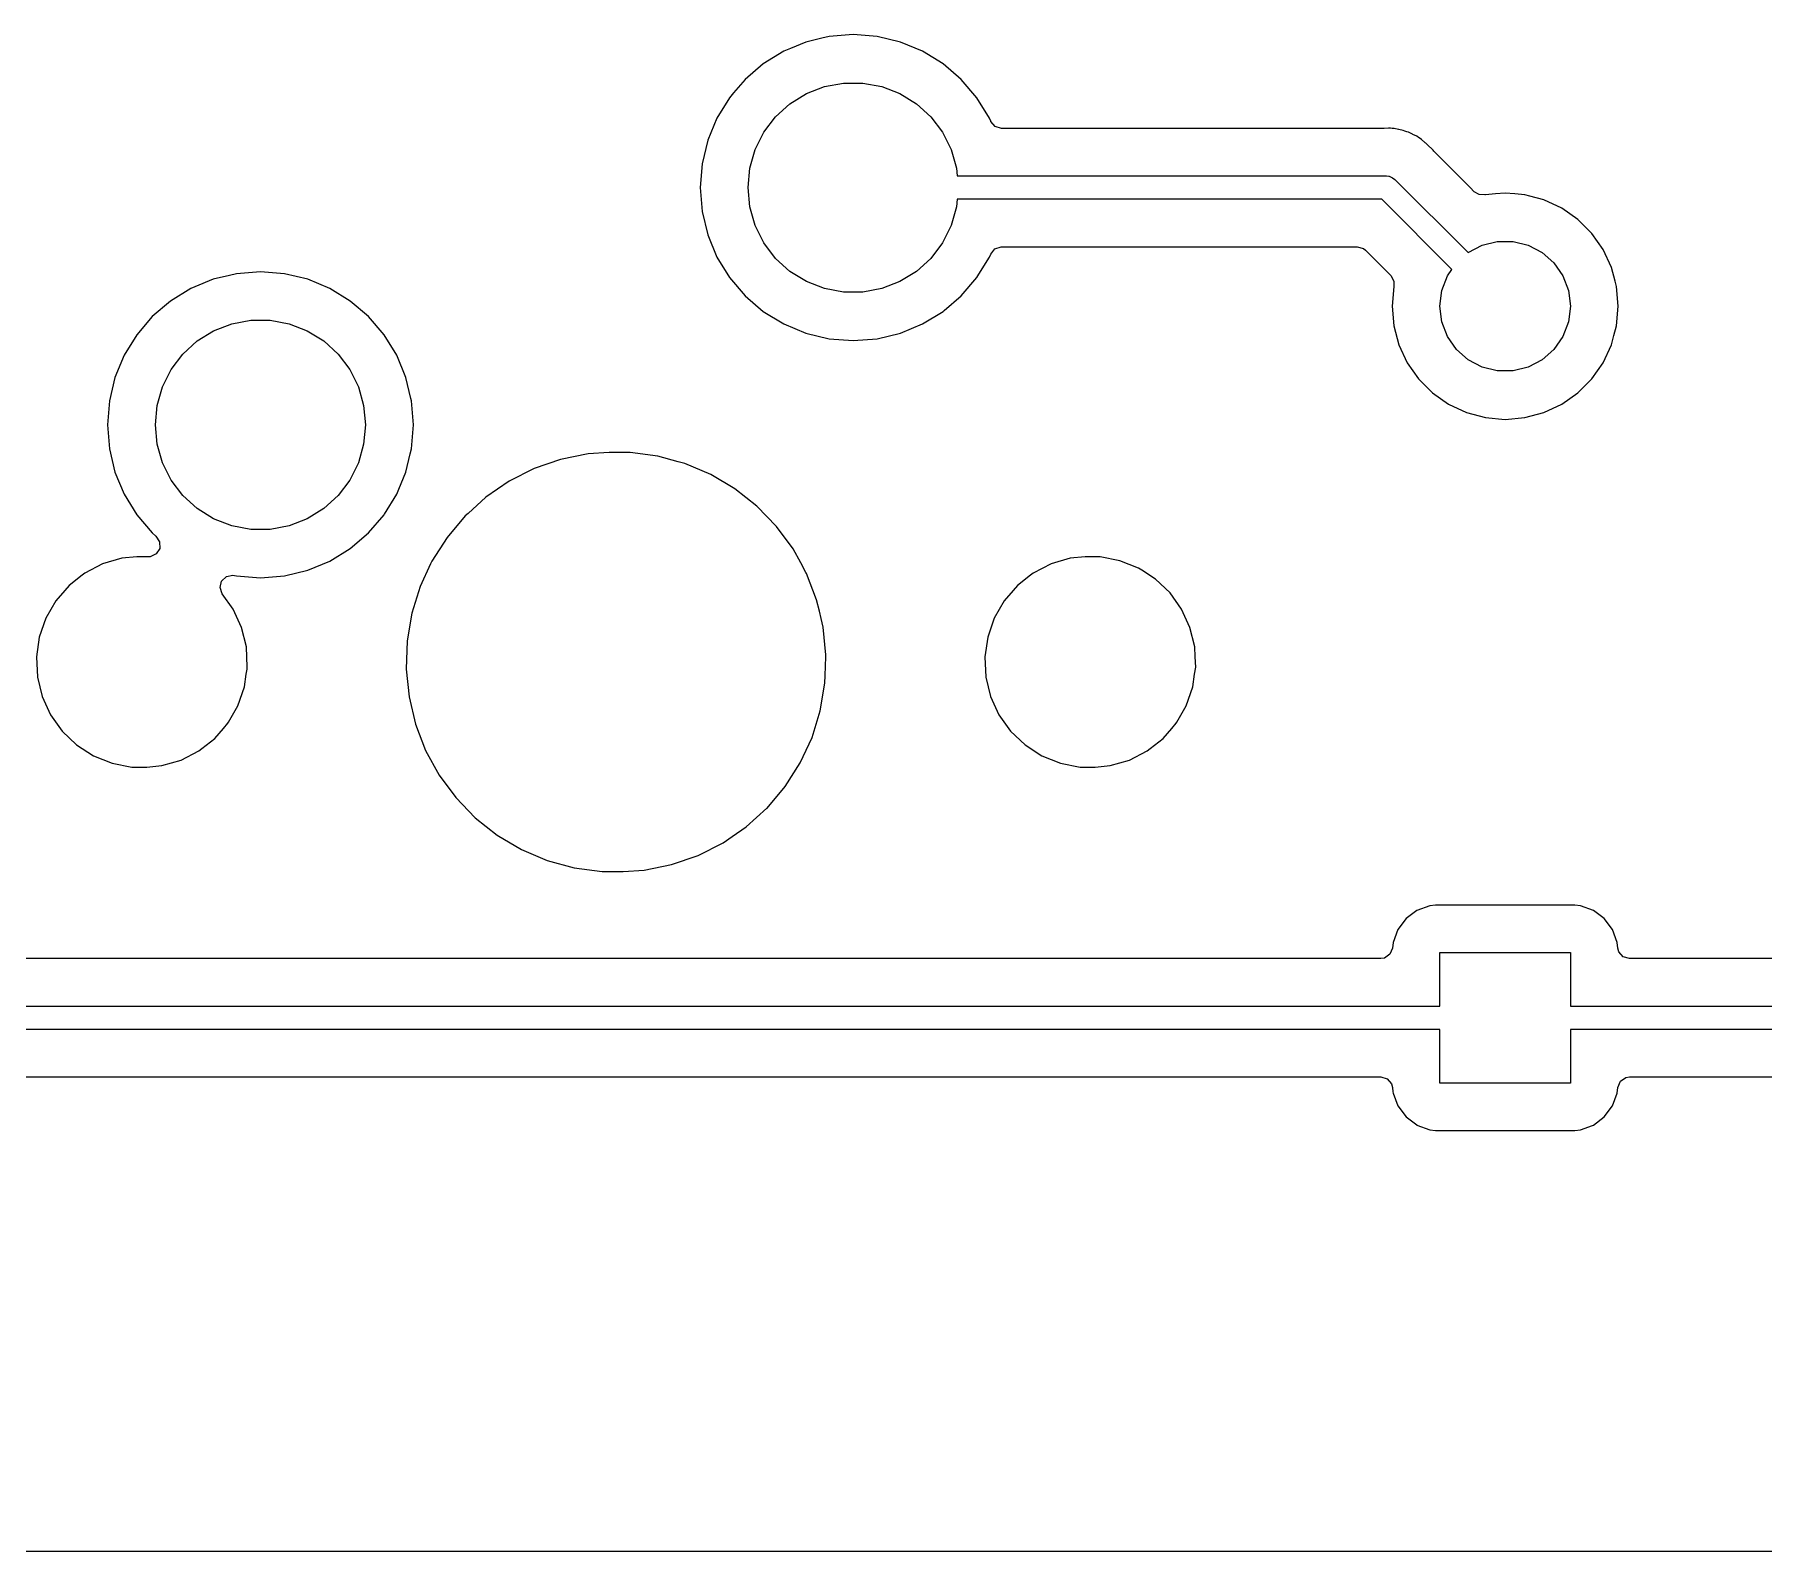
# Model space of a CAD drawing. Extents: x -140 to 29, y -83 to 10.
# Drawn here: x -34.8 to -16.28, y -66.67 to -50.43 of the extents above; entities that cross this region are included whole.
import ezdxf

# ---------------------------------------------------------------- set-up
doc = ezdxf.new("R2010")
doc.units = 0
doc.layers.add('BLACK', color=7, linetype='CONTINUOUS')

msp = doc.modelspace()

# ---------------------------------------------------------------- linework, layer by layer
at = {"layer": 'BLACK', "linetype": 'CONTINUOUS'}
for p, q in [((-26.5413, -50.5116), (-26.7061, -50.5799)), ((-26.3703, -50.4706), (-26.5413, -50.5116)), ((-26.2913, -50.4516), (-26.3703, -50.4706)), ((-26.035, -50.4314), (-26.2913, -50.4516)), ((-25.7787, -50.4516), (-26.035, -50.4314)), ((-26.035, -50.4314), (-26.035, -50.4314)), ((-25.5287, -50.5116), (-25.7787, -50.4516)), ((-25.2911, -50.61), (-25.5287, -50.5116)), ((-26.9981, -50.7444), (-27.1936, -50.9114)), ((-26.7789, -50.61), (-26.9981, -50.7444)), ((-26.9981, -50.7444), (-26.9981, -50.7444)), ((-26.9981, -50.7444), (-26.9981, -50.7444)), ((-26.7061, -50.5799), (-26.7789, -50.61)), ((-25.0719, -50.7444), (-25.2911, -50.61)), ((-24.8764, -50.9114), (-25.0719, -50.7444)), ((-25.0719, -50.7444), (-25.0719, -50.7444)), ((-27.1936, -50.9114), (-27.3176, -51.0566)), ((-24.7094, -51.1069), (-24.8764, -50.9114)), ((-27.3606, -51.1069), (-27.495, -51.3261)), ((-27.3176, -51.0566), (-27.3606, -51.1069)), ((-26.713, -51.1722), (-26.5365, -51.0629)), ((-26.5365, -51.0629), (-26.3429, -50.9879)), ((-26.3429, -50.9879), (-26.1388, -50.9498)), ((-26.1388, -50.9498), (-25.9312, -50.9498)), ((-25.9312, -50.9498), (-25.7271, -50.9879)), ((-25.7271, -50.9879), (-25.5335, -51.0629)), ((-25.5335, -51.0629), (-25.357, -51.1722)), ((-24.575, -51.3261), (-24.7094, -51.1069)), ((-24.7094, -51.1069), (-24.7094, -51.1069)), ((-26.8664, -51.3121), (-26.713, -51.1722)), ((-25.357, -51.1722), (-25.2036, -51.3121)), ((-27.495, -51.3261), (-27.5934, -51.5637)), ((-27.084, -51.6636), (-26.9915, -51.4778)), ((-26.9915, -51.4778), (-26.8664, -51.3121)), ((-25.2036, -51.3121), (-25.0785, -51.4778)), ((-25.0785, -51.4778), (-24.986, -51.6636)), ((-24.5615, -51.3587), (-24.575, -51.3261)), ((-24.5597, -51.3628), (-24.5615, -51.3587)), ((-24.5132, -51.4165), (-24.5597, -51.3628)), ((-24.4451, -51.4365), (-24.5132, -51.4165)), ((-20.3529, -51.4365), (-24.4451, -51.4365)), ((-20.3469, -51.4362), (-20.3529, -51.4365)), ((-20.2999, -51.4318), (-20.3469, -51.4362)), ((-20.2799, -51.4349), (-20.2999, -51.4318)), ((-20.2999, -51.4318), (-20.2999, -51.4318)), ((-20.2602, -51.4365), (-20.2799, -51.4349)), ((-20.24, -51.4365), (-20.2602, -51.4365)), ((-20.1943, -51.4482), (-20.24, -51.4365)), ((-20.24, -51.4365), (-20.24, -51.4365)), ((-20.1885, -51.4494), (-20.1943, -51.4482)), ((-20.1419, -51.4568), (-20.1885, -51.4494)), ((-20.1233, -51.4649), (-20.1419, -51.4568)), ((-20.1046, -51.4713), (-20.1233, -51.4649)), ((-20.0849, -51.4763), (-20.1046, -51.4713)), ((-20.0436, -51.499), (-20.0849, -51.4763)), ((-20.0849, -51.4763), (-20.0849, -51.4763)), ((-27.5934, -51.5637), (-27.6534, -51.8137)), ((-27.1408, -51.8633), (-27.084, -51.6636)), ((-24.986, -51.6636), (-24.9292, -51.8633)), ((-20.0383, -51.5016), (-20.0436, -51.499)), ((-19.995, -51.5204), (-20.0383, -51.5016)), ((-19.9789, -51.5328), (-19.995, -51.5204)), ((-19.9624, -51.5437), (-19.9789, -51.5328)), ((-19.9447, -51.5534), (-19.9624, -51.5437)), ((-19.9103, -51.5857), (-19.9447, -51.5534)), ((-19.9447, -51.5534), (-19.9447, -51.5534)), ((-19.9058, -51.5896), (-19.9103, -51.5857)), ((-19.9002, -51.5939), (-19.9058, -51.5896)), ((-19.8791, -51.615), (-19.9002, -51.5939)), ((-19.828, -51.663), (-19.8791, -51.615)), ((-19.8229, -51.6691), (-19.828, -51.663)), ((-19.8227, -51.6689), (-19.8229, -51.6691)), ((-19.8128, -51.6813), (-19.8227, -51.6689)), ((-27.6534, -51.8137), (-27.6736, -52.07)), ((-19.4241, -52.07), (-19.8128, -51.6813)), ((-27.16, -52.07), (-27.1408, -51.8633)), ((-24.9292, -51.8633), (-24.9216, -51.945)), ((-24.9216, -51.945), (-20.32, -51.945)), ((-20.32, -51.945), (-20.2979, -51.9482)), ((-20.2979, -51.9482), (-20.2934, -51.9479)), ((-20.2934, -51.9479), (-20.291, -51.9492)), ((-20.291, -51.9492), (-20.2848, -51.9501)), ((-20.2848, -51.9501), (-20.2588, -51.9668)), ((-20.2588, -51.9668), (-20.2316, -51.9816)), ((-20.2316, -51.9816), (-19.4475, -52.7657)), ((-27.6736, -52.07), (-27.6534, -52.3263)), ((-27.1408, -52.2767), (-27.16, -52.07)), ((-24.9216, -52.195), (-24.9292, -52.2767)), ((-20.3718, -52.195), (-24.9216, -52.195)), ((-19.6207, -52.9461), (-20.3718, -52.195)), ((-19.3804, -52.1137), (-19.4241, -52.07)), ((-19.3297, -52.1446), (-19.3804, -52.1137)), ((-19.2661, -52.1462), (-19.3297, -52.1446)), ((-19.2658, -52.1478), (-19.2661, -52.1462)), ((-19.2604, -52.1468), (-19.2658, -52.1478)), ((-19.1552, -52.1376), (-19.2604, -52.1468)), ((-19.05, -52.1284), (-19.1552, -52.1376)), ((-18.9448, -52.1376), (-19.05, -52.1284)), ((-19.05, -52.1284), (-19.05, -52.1284)), ((-18.8396, -52.1468), (-18.9448, -52.1376)), ((-18.7849, -52.1614), (-18.8396, -52.1468)), ((-18.6356, -52.2015), (-18.7849, -52.1614)), ((-18.4442, -52.2907), (-18.6356, -52.2015)), ((-18.6356, -52.2015), (-18.6356, -52.2015)), ((-27.6534, -52.3263), (-27.5934, -52.5763)), ((-27.084, -52.4764), (-27.1408, -52.2767)), ((-24.9292, -52.2767), (-24.986, -52.4764)), ((-18.2712, -52.4118), (-18.4442, -52.2907)), ((-18.1218, -52.5612), (-18.2712, -52.4118)), ((-27.5934, -52.5763), (-27.495, -52.8139)), ((-26.9915, -52.6622), (-27.084, -52.4764)), ((-24.986, -52.4764), (-25.0785, -52.6622)), ((-18.0007, -52.7342), (-18.1218, -52.5612)), ((-18.1218, -52.5612), (-18.1218, -52.5612)), ((-26.8664, -52.8279), (-26.9915, -52.6622)), ((-25.0785, -52.6622), (-25.2036, -52.8279)), ((-24.575, -52.8139), (-24.5615, -52.7813)), ((-24.5615, -52.7813), (-24.517, -52.726)), ((-24.517, -52.726), (-24.4496, -52.7036)), ((-24.4496, -52.7036), (-24.4451, -52.7035)), ((-24.4451, -52.7035), (-20.6346, -52.7035)), ((-20.6346, -52.7035), (-20.5665, -52.7235)), ((-20.5665, -52.7235), (-20.5455, -52.7404)), ((-20.5455, -52.7404), (-20.2763, -53.0096)), ((-19.4475, -52.7657), (-19.4468, -52.7651)), ((-19.4468, -52.7651), (-19.2977, -52.6869)), ((-19.2977, -52.6869), (-19.1342, -52.6466)), ((-19.1342, -52.6466), (-18.9658, -52.6466)), ((-18.9658, -52.6466), (-18.8023, -52.6869)), ((-18.8023, -52.6869), (-18.6532, -52.7651)), ((-18.6532, -52.7651), (-18.5272, -52.8768)), ((-17.9115, -52.9256), (-18.0007, -52.7342)), ((-27.495, -52.8139), (-27.3606, -53.0331)), ((-26.713, -52.9678), (-26.8664, -52.8279)), ((-26.5365, -53.0771), (-26.713, -52.9678)), ((-25.357, -52.9678), (-25.5335, -53.0771)), ((-25.2036, -52.8279), (-25.357, -52.9678)), ((-24.6882, -52.9985), (-24.575, -52.8139)), ((-19.6685, -53.0154), (-19.6207, -52.9461)), ((-18.5272, -52.8768), (-18.4315, -53.0154)), ((-17.8722, -53.0719), (-17.9115, -52.9256)), ((-17.9115, -52.9256), (-17.9115, -52.9256)), ((-33.1289, -53.15), (-33.3481, -53.2844)), ((-33.0865, -53.1325), (-33.1289, -53.15)), ((-32.8913, -53.0516), (-33.0865, -53.1325)), ((-32.7163, -53.0096), (-32.8913, -53.0516)), ((-32.6413, -52.9916), (-32.7163, -53.0096)), ((-32.385, -52.9714), (-32.6413, -52.9916)), ((-32.1287, -52.9916), (-32.385, -52.9714)), ((-31.8787, -53.0516), (-32.1287, -52.9916)), ((-31.6411, -53.15), (-31.8787, -53.0516)), ((-31.4219, -53.2844), (-31.6411, -53.15)), ((-27.3606, -53.0331), (-27.1936, -53.2286)), ((-26.3429, -53.1521), (-26.5365, -53.0771)), ((-26.1388, -53.1902), (-26.3429, -53.1521)), ((-25.7271, -53.1521), (-25.9312, -53.1902)), ((-25.5335, -53.0771), (-25.7271, -53.1521)), ((-24.8764, -53.2286), (-24.7094, -53.0331)), ((-24.7094, -53.0331), (-24.6882, -52.9985)), ((-24.7094, -53.0331), (-24.7094, -53.0331)), ((-20.2763, -53.0096), (-20.2423, -53.0719)), ((-20.2432, -53.1296), (-20.2616, -53.34)), ((-20.2423, -53.0719), (-20.2435, -53.124)), ((-20.2435, -53.124), (-20.2422, -53.1242)), ((-20.2422, -53.1242), (-20.2432, -53.1296)), ((-20.2432, -53.1296), (-20.2432, -53.1296)), ((-19.7282, -53.1728), (-19.6685, -53.0154)), ((-18.4315, -53.0154), (-18.3718, -53.1728)), ((-17.8568, -53.1296), (-17.8722, -53.0719)), ((-17.8384, -53.34), (-17.8568, -53.1296)), ((-33.3481, -53.2844), (-33.5436, -53.4514)), ((-33.3481, -53.2844), (-33.3481, -53.2844)), ((-33.3481, -53.2844), (-33.3481, -53.2844)), ((-31.2264, -53.4514), (-31.4219, -53.2844)), ((-31.4219, -53.2844), (-31.4219, -53.2844)), ((-27.1936, -53.2286), (-26.9981, -53.3956)), ((-25.9312, -53.1902), (-26.1388, -53.1902)), ((-25.0614, -53.3866), (-24.8764, -53.2286)), ((-20.2616, -53.34), (-20.2432, -53.5504)), ((-19.7485, -53.34), (-19.7282, -53.1728)), ((-19.7282, -53.5072), (-19.7485, -53.34)), ((-18.3718, -53.1728), (-18.3515, -53.34)), ((-18.3515, -53.34), (-18.3718, -53.5072)), ((-17.8568, -53.5504), (-17.8384, -53.34)), ((-33.5436, -53.4514), (-33.7106, -53.6469)), ((-32.6929, -53.5279), (-32.4888, -53.4898)), ((-32.4888, -53.4898), (-32.2812, -53.4898)), ((-32.2812, -53.4898), (-32.0771, -53.5279)), ((-31.0594, -53.6469), (-31.2264, -53.4514)), ((-26.9981, -53.3956), (-26.7789, -53.53)), ((-25.2911, -53.53), (-25.0719, -53.3956)), ((-25.0719, -53.3956), (-25.0614, -53.3866)), ((-19.6685, -53.6646), (-19.7282, -53.5072)), ((-18.3718, -53.5072), (-18.4315, -53.6646)), ((-33.7106, -53.6469), (-33.845, -53.8661)), ((-33.7106, -53.6469), (-33.7106, -53.6469)), ((-33.063, -53.7122), (-32.8865, -53.6029)), ((-32.8865, -53.6029), (-32.6929, -53.5279)), ((-32.0771, -53.5279), (-31.8835, -53.6029)), ((-31.8835, -53.6029), (-31.707, -53.7122)), ((-30.925, -53.8661), (-31.0594, -53.6469)), ((-31.0594, -53.6469), (-31.0594, -53.6469)), ((-26.7789, -53.53), (-26.5413, -53.6284)), ((-26.5413, -53.6284), (-26.2913, -53.6884)), ((-26.2913, -53.6884), (-26.035, -53.7086)), ((-26.035, -53.7086), (-25.7787, -53.6884)), ((-25.7787, -53.6884), (-25.5287, -53.6284)), ((-25.5287, -53.6284), (-25.2911, -53.53)), ((-20.2432, -53.5504), (-20.1885, -53.7544)), ((-19.5728, -53.8032), (-19.6685, -53.6646)), ((-18.4315, -53.6646), (-18.5272, -53.8032)), ((-17.9115, -53.7544), (-17.8841, -53.6522)), ((-17.8841, -53.6522), (-17.8568, -53.5504)), ((-33.845, -53.8661), (-33.9434, -54.1037)), ((-33.3415, -54.0178), (-33.2164, -53.8521)), ((-33.2164, -53.8521), (-33.063, -53.7122)), ((-31.707, -53.7122), (-31.5536, -53.8521)), ((-31.5536, -53.8521), (-31.4285, -54.0178)), ((-30.8266, -54.1037), (-30.925, -53.8661)), ((-20.1885, -53.7544), (-20.0993, -53.9458)), ((-19.4468, -53.9149), (-19.5728, -53.8032)), ((-18.5272, -53.8032), (-18.6532, -53.9149)), ((-18.0007, -53.9458), (-17.9115, -53.7544)), ((-17.9115, -53.7544), (-17.9115, -53.7544)), ((-33.434, -54.2036), (-33.3415, -54.0178)), ((-31.4285, -54.0178), (-31.336, -54.2036)), ((-20.0993, -53.9458), (-19.9781, -54.1188)), ((-19.2977, -53.9931), (-19.4468, -53.9149)), ((-19.1342, -54.0334), (-19.2977, -53.9931)), ((-18.9658, -54.0334), (-19.1342, -54.0334)), ((-18.8023, -53.9931), (-18.9658, -54.0334)), ((-18.6532, -53.9149), (-18.8023, -53.9931)), ((-18.1217, -54.1185), (-18.0007, -53.9458)), ((-33.9434, -54.1037), (-34.0034, -54.3537)), ((-33.4908, -54.4033), (-33.434, -54.2036)), ((-31.336, -54.2036), (-31.2792, -54.4033)), ((-30.7727, -54.3284), (-30.8266, -54.1037)), ((-19.9781, -54.1188), (-19.8288, -54.2681)), ((-18.2712, -54.2681), (-18.1219, -54.1188)), ((-18.1219, -54.1188), (-18.1217, -54.1185)), ((-34.0034, -54.3537), (-34.0236, -54.61)), ((-33.51, -54.61), (-33.4908, -54.4033)), ((-31.2792, -54.4033), (-31.26, -54.61)), ((-30.7666, -54.3537), (-30.7727, -54.3284)), ((-30.7464, -54.61), (-30.7666, -54.3537)), ((-19.8288, -54.2681), (-19.6558, -54.3893)), ((-19.6558, -54.3893), (-19.4644, -54.4785)), ((-18.6356, -54.4785), (-18.4442, -54.3893)), ((-18.4442, -54.3893), (-18.2712, -54.2681)), ((-34.0236, -54.61), (-34.0034, -54.8663)), ((-33.4908, -54.8167), (-33.51, -54.61)), ((-31.26, -54.61), (-31.2792, -54.8167)), ((-30.7666, -54.8663), (-30.7464, -54.61)), ((-19.4644, -54.4785), (-19.2604, -54.5332)), ((-19.2604, -54.5332), (-19.05, -54.5516)), ((-19.05, -54.5516), (-18.8396, -54.5332)), ((-18.8396, -54.5332), (-18.6356, -54.4785)), ((-33.434, -55.0164), (-33.4908, -54.8167)), ((-31.2792, -54.8167), (-31.336, -55.0164)), ((-34.0034, -54.8663), (-33.9434, -55.1163)), ((-30.8266, -55.1163), (-30.7797, -54.9206)), ((-30.7797, -54.9206), (-30.7666, -54.8663)), ((-29.1693, -54.9805), (-29.4531, -55.0791)), ((-28.8748, -54.9206), (-29.1693, -54.9805)), ((-29.1693, -54.9805), (-29.1693, -54.9805)), ((-28.65, -54.9056), (-28.8748, -54.9206)), ((-28.8748, -54.9206), (-28.8748, -54.9206)), ((-28.8748, -54.9206), (-28.8748, -54.9206)), ((-28.4248, -54.9056), (-28.65, -54.9056)), ((-28.1269, -54.9457), (-28.4248, -54.9056)), ((-27.9084, -55.0055), (-28.1269, -54.9457)), ((-28.1269, -54.9457), (-28.1269, -54.9457)), ((-28.1269, -54.9457), (-28.1269, -54.9457)), ((-27.8371, -55.025), (-27.9084, -55.0055)), ((-33.9434, -55.1163), (-33.845, -55.3539)), ((-33.3415, -55.2022), (-33.434, -55.0164)), ((-31.336, -55.0164), (-31.4285, -55.2022)), ((-30.9028, -55.3002), (-30.8266, -55.1163)), ((-29.4531, -55.0791), (-29.7213, -55.2146)), ((-27.5605, -55.1423), (-27.8371, -55.025)), ((-27.5605, -55.1424), (-27.5605, -55.1423)), ((-27.5605, -55.1423), (-27.5605, -55.1423)), ((-27.3019, -55.2955), (-27.5605, -55.1424)), ((-33.845, -55.3539), (-33.7106, -55.5731)), ((-33.2164, -55.3679), (-33.3415, -55.2022)), ((-33.063, -55.5078), (-33.2164, -55.3679)), ((-31.5536, -55.3679), (-31.707, -55.5078)), ((-31.4285, -55.2022), (-31.5536, -55.3679)), ((-31.0556, -55.5669), (-30.925, -55.3539)), ((-30.925, -55.3539), (-30.9028, -55.3002)), ((-29.7213, -55.2146), (-29.9691, -55.3846)), ((-27.0661, -55.4817), (-27.3019, -55.2955)), ((-27.3019, -55.2955), (-27.3019, -55.2955)), ((-32.8865, -55.6171), (-33.063, -55.5078)), ((-31.707, -55.5078), (-31.8835, -55.6171)), ((-30.1611, -55.5583), (-30.1919, -55.5862)), ((-29.9691, -55.3847), (-30.1611, -55.5583)), ((-29.9691, -55.3846), (-29.9691, -55.3847)), ((-29.9691, -55.3847), (-29.9691, -55.3847)), ((-26.8572, -55.6977), (-27.0661, -55.4817)), ((-27.0661, -55.4817), (-27.0661, -55.4817)), ((-33.7106, -55.5731), (-33.5436, -55.7686)), ((-32.6929, -55.6921), (-32.8865, -55.6171)), ((-32.4888, -55.7302), (-32.6929, -55.6921)), ((-32.2812, -55.7302), (-32.4888, -55.7302)), ((-32.0771, -55.6921), (-32.2812, -55.7302)), ((-31.8835, -55.6171), (-32.0771, -55.6921)), ((-31.2264, -55.7686), (-31.0594, -55.5731)), ((-31.0594, -55.5731), (-31.0556, -55.5669)), ((-31.0594, -55.5731), (-31.0594, -55.5731)), ((-30.1919, -55.5862), (-30.3859, -55.8157)), ((-30.1919, -55.5862), (-30.1919, -55.5862)), ((-26.679, -55.9396), (-26.8572, -55.6977)), ((-33.5436, -55.7686), (-33.5038, -55.8027)), ((-33.5038, -55.8027), (-33.4649, -55.8621)), ((-33.4644, -55.9331), (-33.5024, -55.9931)), ((-33.4649, -55.8621), (-33.4644, -55.9331)), ((-31.4219, -55.9356), (-31.2264, -55.7686)), ((-30.3859, -55.8157), (-30.5476, -56.069)), ((-30.3859, -55.8157), (-30.3859, -55.8157)), ((-34.0752, -56.1004), (-34.2663, -56.1989)), ((-33.869, -56.0398), (-34.0752, -56.1004)), ((-33.7086, -56.0245), (-33.869, -56.0398)), ((-33.869, -56.0398), (-33.869, -56.0398)), ((-33.869, -56.0398), (-33.869, -56.0398)), ((-33.869, -56.0398), (-33.869, -56.0398)), ((-33.869, -56.0398), (-33.869, -56.0398)), ((-33.5856, -56.0245), (-33.7086, -56.0245)), ((-33.5668, -56.0231), (-33.5856, -56.0245)), ((-33.5024, -55.9931), (-33.5668, -56.0231)), ((-31.8787, -56.1684), (-31.6411, -56.07)), ((-31.6411, -56.07), (-31.4219, -55.9356)), ((-31.4219, -55.9356), (-31.4219, -55.9356)), ((-30.5622, -56.1004), (-30.6741, -56.3415)), ((-30.5476, -56.069), (-30.5622, -56.1004)), ((-30.5476, -56.069), (-30.5476, -56.069)), ((-30.5476, -56.069), (-30.5476, -56.069)), ((-26.5969, -56.0894), (-26.679, -55.9396)), ((-26.5408, -56.1918), (-26.5969, -56.0894)), ((-23.9152, -56.1004), (-24.1063, -56.1989)), ((-23.709, -56.0398), (-23.9152, -56.1004)), ((-23.5486, -56.0245), (-23.709, -56.0398)), ((-23.709, -56.0398), (-23.709, -56.0398)), ((-23.709, -56.0398), (-23.709, -56.0398)), ((-23.709, -56.0398), (-23.709, -56.0398)), ((-23.709, -56.0398), (-23.709, -56.0398)), ((-23.3875, -56.0245), (-23.5486, -56.0245)), ((-23.5486, -56.0245), (-23.5486, -56.0245)), ((-23.1765, -56.0652), (-23.3875, -56.0245)), ((-23.3875, -56.0245), (-23.3875, -56.0245)), ((-22.9794, -56.1441), (-23.1765, -56.0652)), ((-34.2939, -56.2206), (-34.4352, -56.3317)), ((-34.2663, -56.1989), (-34.2939, -56.2206)), ((-32.817, -56.352), (-32.8003, -56.283)), ((-32.8003, -56.283), (-32.7489, -56.234)), ((-32.7489, -56.234), (-32.6792, -56.2206)), ((-32.6792, -56.2206), (-32.6617, -56.2235)), ((-32.6617, -56.2235), (-32.6413, -56.2284)), ((-32.6413, -56.2284), (-32.385, -56.2486)), ((-32.385, -56.2486), (-32.1287, -56.2284)), ((-32.1287, -56.2284), (-31.8787, -56.1684)), ((-26.5346, -56.2031), (-26.5408, -56.1918)), ((-26.4266, -56.4835), (-26.5346, -56.2031)), ((-24.1339, -56.2206), (-24.2752, -56.3317)), ((-24.1063, -56.1989), (-24.1339, -56.2206)), ((-22.9769, -56.1451), (-22.9794, -56.1441)), ((-22.9407, -56.1684), (-22.9769, -56.1451)), ((-22.7961, -56.2613), (-22.9407, -56.1684)), ((-22.6405, -56.4096), (-22.7961, -56.2613)), ((-34.4794, -56.3827), (-34.576, -56.4942)), ((-34.4352, -56.3317), (-34.4794, -56.3827)), ((-34.4352, -56.3317), (-34.4352, -56.3317)), ((-34.4352, -56.3317), (-34.4352, -56.3317)), ((-32.7938, -56.4191), (-32.817, -56.352)), ((-32.6759, -56.5847), (-32.7938, -56.4191)), ((-30.6741, -56.3415), (-30.7631, -56.6285)), ((-30.6741, -56.3415), (-30.6741, -56.3415)), ((-30.6741, -56.3415), (-30.6741, -56.3415)), ((-26.3973, -56.6065), (-26.4266, -56.4835)), ((-24.3194, -56.3827), (-24.416, -56.4942)), ((-24.2752, -56.3317), (-24.3194, -56.3827)), ((-24.2752, -56.3317), (-24.2752, -56.3317)), ((-24.2752, -56.3317), (-24.2752, -56.3317)), ((-22.5159, -56.5847), (-22.6405, -56.4096)), ((-22.6405, -56.4096), (-22.6405, -56.4096)), ((-34.576, -56.4942), (-34.6834, -56.6803)), ((-32.5866, -56.7802), (-32.6759, -56.5847)), ((-30.7631, -56.6285), (-30.8131, -56.9248)), ((-26.379, -56.6834), (-26.3973, -56.6065)), ((-24.416, -56.4942), (-24.5234, -56.6803)), ((-22.4266, -56.7802), (-22.5159, -56.5847)), ((-34.6834, -56.6803), (-34.7537, -56.8834)), ((-32.5359, -56.9891), (-32.5866, -56.7802)), ((-26.3569, -56.7759), (-26.379, -56.6834)), ((-26.3268, -57.0748), (-26.3569, -56.7759)), ((-24.5234, -56.6803), (-24.5938, -56.8834)), ((-22.3759, -56.9891), (-22.4266, -56.7802)), ((-34.7537, -56.8834), (-34.7843, -57.0962)), ((-32.5257, -57.2038), (-32.5359, -56.9891)), ((-32.5359, -56.9891), (-32.5359, -56.9891)), ((-30.8131, -56.9248), (-30.8232, -57.2252)), ((-24.5938, -56.8834), (-24.6243, -57.0962)), ((-22.3708, -57.0962), (-22.3759, -56.9891)), ((-22.3759, -56.9891), (-22.3759, -56.9891)), ((-34.7843, -57.0962), (-34.7741, -57.3109)), ((-32.5369, -57.2819), (-32.5287, -57.2252)), ((-32.5287, -57.2252), (-32.5257, -57.2038)), ((-30.8232, -57.2252), (-30.7931, -57.5241)), ((-26.3342, -57.2954), (-26.3275, -57.0962)), ((-26.3275, -57.0962), (-26.3268, -57.0748)), ((-26.3268, -57.0748), (-26.3268, -57.0748)), ((-26.3268, -57.0748), (-26.3268, -57.0748)), ((-26.3268, -57.0748), (-26.3268, -57.0748)), ((-24.6243, -57.0962), (-24.6141, -57.3109)), ((-22.3769, -57.2819), (-22.3657, -57.2038)), ((-22.3657, -57.2038), (-22.3708, -57.0962)), ((-34.7741, -57.3109), (-34.7234, -57.5198)), ((-32.5563, -57.4166), (-32.5561, -57.4154)), ((-32.5561, -57.4154), (-32.5369, -57.2819)), ((-26.3869, -57.6715), (-26.3369, -57.3752)), ((-26.3369, -57.3752), (-26.3342, -57.2954)), ((-26.3369, -57.3752), (-26.3369, -57.3752)), ((-24.6141, -57.3109), (-24.5634, -57.5198)), ((-22.3963, -57.4166), (-22.3961, -57.4154)), ((-22.3961, -57.4154), (-22.3769, -57.2819)), ((-34.7234, -57.5198), (-34.6341, -57.7153)), ((-32.6265, -57.6197), (-32.5563, -57.4166)), ((-30.7931, -57.5241), (-30.7234, -57.8164)), ((-24.5634, -57.5198), (-24.4741, -57.7153)), ((-22.4665, -57.6197), (-22.3963, -57.4166)), ((-34.6341, -57.7153), (-34.5095, -57.8904)), ((-32.7267, -57.7931), (-32.6266, -57.6197)), ((-32.6266, -57.6197), (-32.6265, -57.6197)), ((-26.4759, -57.9585), (-26.3869, -57.6715)), ((-24.4741, -57.7153), (-24.3495, -57.8904)), ((-22.5667, -57.7931), (-22.4666, -57.6197)), ((-22.4666, -57.6197), (-22.4665, -57.6197)), ((-34.5095, -57.8904), (-34.3539, -58.0387)), ((-33.0138, -58.0776), (-32.8748, -57.9683)), ((-32.8748, -57.9683), (-32.7821, -57.8614)), ((-32.8748, -57.9683), (-32.8748, -57.9683)), ((-32.8748, -57.9683), (-32.8748, -57.9683)), ((-32.7821, -57.8614), (-32.734, -57.8058)), ((-32.734, -57.8058), (-32.7267, -57.7931)), ((-30.7234, -57.8164), (-30.6154, -58.0969)), ((-26.6024, -58.231), (-26.4759, -57.9585)), ((-26.4759, -57.9585), (-26.4759, -57.9585)), ((-24.3495, -57.8904), (-24.1939, -58.0387)), ((-22.8538, -58.0776), (-22.7148, -57.9683)), ((-22.7148, -57.9683), (-22.6221, -57.8614)), ((-22.7148, -57.9683), (-22.7148, -57.9683)), ((-22.7148, -57.9683), (-22.7148, -57.9683)), ((-22.6221, -57.8614), (-22.574, -57.8058)), ((-22.574, -57.8058), (-22.5667, -57.7931)), ((-34.3539, -58.0387), (-34.1731, -58.1549)), ((-34.1731, -58.1549), (-33.9735, -58.2348)), ((-33.2348, -58.1996), (-33.0437, -58.1011)), ((-33.0437, -58.1011), (-33.0138, -58.0776)), ((-30.6154, -58.0969), (-30.471, -58.3604)), ((-24.1939, -58.0387), (-24.0131, -58.1549)), ((-24.0131, -58.1549), (-23.8135, -58.2348)), ((-23.0748, -58.1996), (-22.8837, -58.1011)), ((-22.8837, -58.1011), (-22.8538, -58.0776)), ((-33.9735, -58.2348), (-33.7625, -58.2755)), ((-33.7625, -58.2755), (-33.7625, -58.2755)), ((-33.7625, -58.2755), (-33.6014, -58.2755)), ((-33.6014, -58.2755), (-33.441, -58.2602)), ((-33.6014, -58.2755), (-33.6014, -58.2755)), ((-33.6014, -58.2755), (-33.6014, -58.2755)), ((-33.6014, -58.2755), (-33.6014, -58.2755)), ((-33.441, -58.2602), (-33.2348, -58.1996)), ((-33.441, -58.2602), (-33.441, -58.2602)), ((-33.441, -58.2602), (-33.441, -58.2602)), ((-33.2348, -58.1996), (-33.2348, -58.1996)), ((-33.2348, -58.1996), (-33.2348, -58.1996)), ((-26.7641, -58.4843), (-26.6024, -58.231)), ((-23.8135, -58.2348), (-23.6025, -58.2755)), ((-23.6025, -58.2755), (-23.6025, -58.2755)), ((-23.6025, -58.2755), (-23.4414, -58.2755)), ((-23.4414, -58.2755), (-23.281, -58.2602)), ((-23.4414, -58.2755), (-23.4414, -58.2755)), ((-23.4414, -58.2755), (-23.4414, -58.2755)), ((-23.4414, -58.2755), (-23.4414, -58.2755)), ((-23.281, -58.2602), (-23.0748, -58.1996)), ((-23.281, -58.2602), (-23.281, -58.2602)), ((-23.281, -58.2602), (-23.281, -58.2602)), ((-23.0748, -58.1996), (-23.0748, -58.1996)), ((-23.0748, -58.1996), (-23.0748, -58.1996)), ((-30.471, -58.3604), (-30.2928, -58.6023)), ((-26.958, -58.7138), (-26.7641, -58.4843)), ((-26.7641, -58.4843), (-26.7641, -58.4843)), ((-30.2928, -58.6023), (-30.0839, -58.8183)), ((-30.0839, -58.8183), (-29.8481, -59.0045)), ((-27.1809, -58.9153), (-26.9581, -58.7138)), ((-26.9581, -58.7138), (-26.9581, -58.7138)), ((-26.9581, -58.7138), (-26.958, -58.7138)), ((-29.8481, -59.0045), (-29.5895, -59.1577)), ((-27.4287, -59.0854), (-27.3317, -59.0189)), ((-27.3317, -59.0189), (-27.1809, -58.9154)), ((-27.1809, -58.9154), (-27.1809, -58.9153)), ((-27.1809, -58.9153), (-27.1809, -58.9153)), ((-29.5895, -59.1577), (-29.3129, -59.275)), ((-27.9807, -59.3195), (-27.6968, -59.2209)), ((-27.6968, -59.2209), (-27.4287, -59.0854)), ((-29.3129, -59.275), (-29.0231, -59.3543)), ((-29.0231, -59.3543), (-28.7252, -59.3944)), ((-28.7252, -59.3944), (-28.7252, -59.3944)), ((-28.7252, -59.3944), (-28.5, -59.3944)), ((-28.5, -59.3944), (-28.2752, -59.3794)), ((-28.5, -59.3944), (-28.5, -59.3944)), ((-28.2752, -59.3794), (-27.9807, -59.3195)), ((-19.9947, -59.8106), (-20.1118, -59.8982)), ((-19.8577, -59.7595), (-19.9947, -59.8106)), ((-19.9947, -59.8106), (-19.9947, -59.8106)), ((-19.7971, -59.753), (-19.8577, -59.7595)), ((-19.8577, -59.7595), (-19.8577, -59.7595)), ((-18.3029, -59.753), (-19.7971, -59.753)), ((-19.7971, -59.753), (-19.7971, -59.753)), ((-18.3028, -59.753), (-18.3029, -59.753)), ((-18.2423, -59.7595), (-18.3028, -59.753)), ((-18.1053, -59.8106), (-18.2423, -59.7595)), ((-18.2423, -59.7595), (-18.2423, -59.7595)), ((-17.9882, -59.8982), (-18.1053, -59.8106)), ((-18.1053, -59.8106), (-18.1053, -59.8106)), ((-20.1118, -59.8982), (-20.1994, -60.0153)), ((-17.9006, -60.0153), (-17.9882, -59.8982)), ((-20.2505, -60.1523), (-20.2571, -60.214)), ((-20.1994, -60.0153), (-20.2505, -60.1523)), ((-20.2505, -60.1523), (-20.2505, -60.1523)), ((-20.1994, -60.0153), (-20.1994, -60.0153)), ((-17.8495, -60.1523), (-17.9006, -60.0153)), ((-17.9006, -60.0153), (-17.9006, -60.0153)), ((-17.8429, -60.214), (-17.8495, -60.1523)), ((-17.8495, -60.1523), (-17.8495, -60.1523)), ((-20.3824, -60.3265), (-41.6691, -60.3265)), ((-20.3426, -60.3201), (-20.3824, -60.3265)), ((-20.2843, -60.2796), (-20.3426, -60.3201)), ((-20.2571, -60.214), (-20.2843, -60.2796)), ((-19.7485, -60.835), (-19.7485, -60.2615)), ((-19.7485, -60.2615), (-18.3515, -60.2615)), ((-18.3515, -60.2615), (-18.3515, -60.835)), ((-17.8322, -60.2528), (-17.8429, -60.214)), ((-17.7857, -60.3065), (-17.8322, -60.2528)), ((-17.7176, -60.3265), (-17.7857, -60.3065)), ((-2.3559, -60.3265), (-17.7176, -60.3265)), ((-41.6958, -60.835), (-19.7485, -60.835)), ((-18.3515, -60.835), (-1.722, -60.835)), ((-19.7485, -61.085), (-41.6849, -61.085)), ((-19.7485, -61.6585), (-19.7485, -61.085)), ((-1.722, -61.085), (-18.3515, -61.085)), ((-18.3515, -61.085), (-18.3515, -61.6585)), ((-41.6294, -61.5935), (-20.3824, -61.5935)), ((-20.3824, -61.5935), (-20.3143, -61.6135)), ((-20.3143, -61.6135), (-20.2678, -61.6672)), ((-20.2678, -61.6672), (-20.2571, -61.706)), ((-18.3515, -61.6585), (-19.7485, -61.6585)), ((-17.8429, -61.706), (-17.8157, -61.6404)), ((-17.8157, -61.6404), (-17.7574, -61.5999)), ((-17.7574, -61.5999), (-17.7176, -61.5935)), ((-17.7176, -61.5935), (-2.3559, -61.5935)), ((-20.2571, -61.706), (-20.2523, -61.7513)), ((-20.2523, -61.7513), (-20.2505, -61.7677)), ((-20.2505, -61.7677), (-20.1994, -61.9047)), ((-17.9006, -61.9047), (-17.8495, -61.7677)), ((-17.8495, -61.7677), (-17.8429, -61.706)), ((-17.8495, -61.7677), (-17.8495, -61.7677)), ((-20.1994, -61.9047), (-20.1994, -61.9047)), ((-20.1994, -61.9047), (-20.1994, -61.9047)), ((-20.1994, -61.9047), (-20.1118, -62.0218)), ((-20.1118, -62.0218), (-19.998, -62.1069)), ((-18.1053, -62.1094), (-17.9882, -62.0218)), ((-17.9882, -62.0218), (-17.9006, -61.9047)), ((-17.9006, -61.9047), (-17.9006, -61.9047)), ((-19.998, -62.1069), (-19.9947, -62.1094)), ((-19.9947, -62.1094), (-19.8577, -62.1605)), ((-19.8577, -62.1605), (-19.8577, -62.1605)), ((-19.8577, -62.1605), (-19.8577, -62.1605)), ((-19.8577, -62.1605), (-19.7971, -62.167)), ((-19.7971, -62.167), (-19.7971, -62.167)), ((-19.7971, -62.167), (-19.7971, -62.167)), ((-19.7971, -62.167), (-19.7971, -62.167)), ((-19.7971, -62.167), (-18.3029, -62.167)), ((-18.3029, -62.167), (-18.3029, -62.167)), ((-18.3029, -62.167), (-18.3029, -62.167)), ((-18.3029, -62.167), (-18.3028, -62.167)), ((-18.3028, -62.167), (-18.2423, -62.1605)), ((-18.2423, -62.1605), (-18.1153, -62.1131)), ((-18.2423, -62.1605), (-18.2423, -62.1605)), ((-18.1153, -62.1131), (-18.1053, -62.1094)), ((-18.1053, -62.1094), (-18.1053, -62.1094)), ((-18.1053, -62.1094), (-18.1053, -62.1094)), ((21.8784, -66.6745), (-41.0276, -66.6745))]:
    msp.add_line(p, q, dxfattribs=at)

doc.saveas('drawing.dxf')
